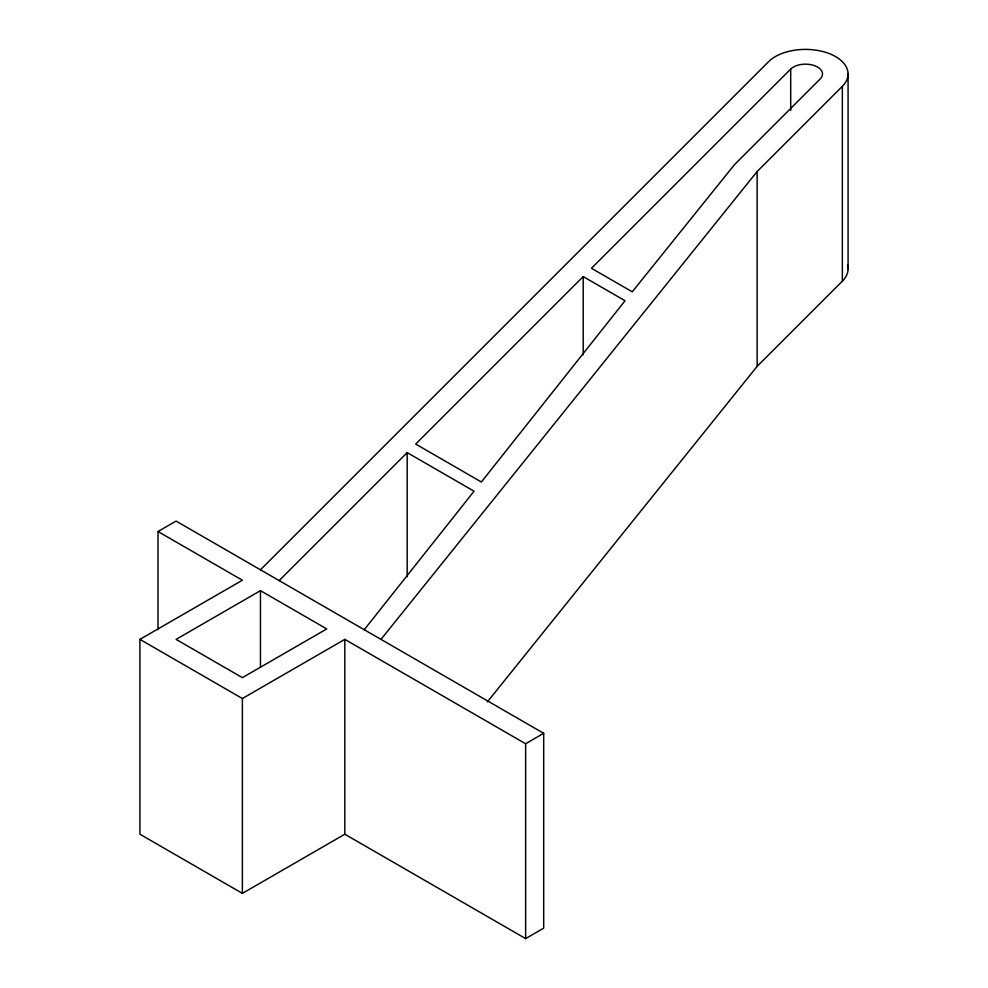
<?xml version="1.0" encoding="UTF-8"?>
<svg xmlns="http://www.w3.org/2000/svg" width="988" height="988" viewBox="0 0 988 988"><rect width="100%" height="100%" fill="white"/><g stroke="black" fill="none" stroke-linecap="round" stroke-linejoin="round"><path stroke-width="1.48" d="M364.251 629.714L474.055 491.209L407.18 452.603L279.172 580.598M380.985 639.372L757.129 171.529L842.356 86.302A42.608 24.601 0 0 0 826.758 52.697A42.608 24.601 0 0 0 768.553 61.701L260.462 569.792M487.356 701.925L757.129 366.375L842.356 281.148A42.608 24.601 0 0 0 847.543 264.994M583.204 276.578L415.701 444.081L481.366 481.996L625.058 300.747L583.204 276.578L583.204 354.816M790.696 69.086L591.479 268.291L632.234 291.818L734.417 164.724L820.213 78.929A17.043 9.843 0 0 0 813.976 65.48A17.043 9.843 0 0 0 790.696 69.086L790.696 110.508M158.006 531.519L176.086 521.084L543.696 733.318L543.696 928.164L525.628 938.6L344.824 834.218L242.381 893.374L139.925 834.218L139.925 639.372L242.381 580.228L158.006 531.519L158.006 629.702M260.462 590.663L176.086 639.372L242.381 677.645L326.756 628.936L260.462 590.663L260.462 667.369M139.925 639.372L242.381 698.528L344.824 639.372L525.628 743.754L543.696 733.318M848.075 74.001L848.075 268.847M842.356 86.302L842.356 281.148M757.129 171.529L757.129 366.375M525.628 743.754L525.628 938.6M407.18 452.603L407.18 576.869M344.824 639.372L344.824 834.218M242.381 698.528L242.381 893.374"/></g></svg>
